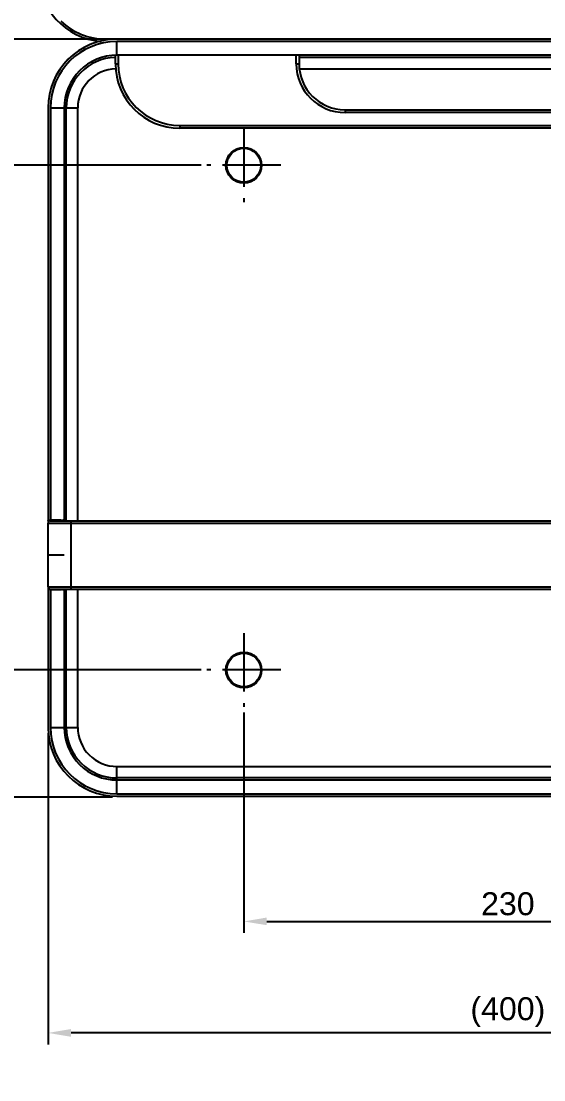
# Model space of a CAD drawing. Header units: millimetres. Extents: x 4625 to 5171, y -2661 to -1889.
# Drawn here: x 4719.6 to 4776.5, y -2514.9 to -2399.5 of the extents above; entities that cross this region are included whole.
import ezdxf

# ---------------------------------------------------------------- set-up
doc = ezdxf.new("R2010")
doc.units = ezdxf.units.MM
doc.header["$LTSCALE"] = 0.1
doc.linetypes.add('CENTERX2', pattern=[101.6, 63.5, -12.7, 12.7, -12.7])
for name, color, linetype in [('03___PRT_ALL_CURVES', 7, 'Continuous'), ('CENTER', 1, 'CENTERX2'), ('DIM', 3, 'Continuous')]:
    doc.layers.add(name, color=color, linetype=linetype)
doc.styles.get("Standard").update_dxf_attribs({"font": 'arial.ttf'})
doc.dimstyles.new('ISO-25', dxfattribs={"dimtxt": 2.5, "dimasz": 2.5, "dimexe": 1.25, "dimexo": 0.625, "dimtad": 1, "dimlfac": 5, "dimtxsty": 'Standard', "dimcen": 2.5, "dimadec": 0, "dimazin": 0, "dimtfac": 1, "dimtmove": 0, "dimatfit": 3, "dimfxl": 0, "dimarcsym": 0})

# ---------------------------------------------------------------- blocks, each defined once
blk = doc.blocks.new('*D0')
at = {"layer": 'Defpoints', "color": 0}
for p in [(4743.79, -2474.25), (4801.29, -2474.25), (4801.29, -2497.63)]:
    blk.add_point(p, dxfattribs=at)
at = {"layer": 'DIM', "color": 0, "lineweight": -2}
for p, q in [((4743.79, -2474.87), (4743.79, -2498.88)), ((4801.29, -2474.87), (4801.29, -2498.88)), ((4746.29, -2497.63), (4798.79, -2497.63))]:
    blk.add_line(p, q, dxfattribs=at)
at = {"layer": 'DIM', "color": 0}
for points in [[(4746.29, -2497.21), (4746.29, -2498.04), (4743.79, -2497.63)], [(4798.79, -2497.21), (4798.79, -2498.04), (4801.29, -2497.63)]]:
    blk.add_solid(points, dxfattribs=at)
at = {"layer": 'DIM', "color": 0, "insert": (4772.54, -2495.72), "char_height": 2.5, "attachment_point": 5}
blk.add_mtext('230', dxfattribs=at)
blk = doc.blocks.new('*D1')
at = {"layer": 'Defpoints', "color": 0}
for p in [(4739.77, -2415.23), (4714.43, -2470.23), (4739.77, -2470.23)]:
    blk.add_point(p, dxfattribs=at)
at = {"layer": 'DIM', "color": 0, "lineweight": -2}
for p, q in [((4739.15, -2415.23), (4713.18, -2415.23)), ((4714.43, -2417.73), (4714.43, -2467.73)), ((4739.15, -2470.23), (4713.18, -2470.23))]:
    blk.add_line(p, q, dxfattribs=at)
at = {"layer": 'DIM', "color": 0}
for points in [[(4714.01, -2417.73), (4714.85, -2417.73), (4714.43, -2415.23)], [(4714.01, -2467.73), (4714.85, -2467.73), (4714.43, -2470.23)]]:
    blk.add_solid(points, dxfattribs=at)
at = {"layer": 'DIM', "color": 0, "insert": (4712.53, -2442.73), "char_height": 2.5, "attachment_point": 5, "rotation": 90}
blk.add_mtext('220', dxfattribs=at)
blk = doc.blocks.new('*D2')
at = {"layer": 'Defpoints', "color": 0}
for p in [(4722.48, -2476.48), (4822.6, -2476.6), (4722.48, -2509.78)]:
    blk.add_point(p, dxfattribs=at)
at = {"layer": 'DIM', "color": 0, "lineweight": -2}
for p, q in [((4722.48, -2477.1), (4722.48, -2511.03)), ((4822.6, -2477.23), (4822.6, -2511.03)), ((4820.1, -2509.78), (4724.98, -2509.78))]:
    blk.add_line(p, q, dxfattribs=at)
at = {"layer": 'DIM', "color": 0}
for points in [[(4724.98, -2509.36), (4724.98, -2510.2), (4722.48, -2509.78)], [(4820.1, -2509.36), (4820.1, -2510.2), (4822.6, -2509.78)]]:
    blk.add_solid(points, dxfattribs=at)
at = {"layer": 'DIM', "color": 0, "insert": (4772.54, -2507.52), "char_height": 2.5, "attachment_point": 5}
blk.add_mtext('(400)', dxfattribs=at)
blk = doc.blocks.new('*D3')
at = {"layer": 'Defpoints', "color": 0}
for p in [(4729.98, -2401.48), (4703.05, -2484.1), (4730.1, -2484.1)]:
    blk.add_point(p, dxfattribs=at)
at = {"layer": 'DIM', "color": 0, "lineweight": -2}
for p, q in [((4729.35, -2401.48), (4701.8, -2401.48)), ((4703.05, -2403.98), (4703.05, -2481.6)), ((4729.48, -2484.1), (4701.8, -2484.1))]:
    blk.add_line(p, q, dxfattribs=at)
at = {"layer": 'DIM', "color": 0}
for points in [[(4702.63, -2403.98), (4703.47, -2403.98), (4703.05, -2401.48)], [(4702.63, -2481.6), (4703.47, -2481.6), (4703.05, -2484.1)]]:
    blk.add_solid(points, dxfattribs=at)
at = {"layer": 'DIM', "color": 0, "insert": (4700.79, -2442.79), "char_height": 2.5, "attachment_point": 5, "rotation": 90}
blk.add_mtext('(330)', dxfattribs=at)
blk = doc.blocks.new('*D13')
at = {"layer": 'Defpoints', "color": 0}
for p in [(4729.48, -2484.1), (4703.47, -2605.03), (4707.89, -2605.03)]:
    blk.add_point(p, dxfattribs=at)
at = {"layer": 'DIM', "color": 0, "lineweight": -2}
for p, q in [((4728.85, -2484.1), (4702.22, -2484.1)), ((4703.47, -2488.1), (4703.47, -2601.03)), ((4707.26, -2605.03), (4702.22, -2605.03))]:
    blk.add_line(p, q, dxfattribs=at)
at = {"layer": 'DIM', "color": 0}
for points in [[(4702.8, -2488.1), (4704.13, -2488.1), (4703.47, -2484.1)], [(4702.8, -2601.03), (4704.13, -2601.03), (4703.47, -2605.03)]]:
    blk.add_solid(points, dxfattribs=at)
at = {"layer": 'DIM', "color": 0, "insert": (4700.22, -2544.57), "char_height": 4, "attachment_point": 5, "rotation": 90}
blk.add_mtext('(588)', dxfattribs=at)

msp = doc.modelspace()

# ---------------------------------------------------------------- linework, layer by layer
at = {"color": 7, "linetype": 'Continuous'}
for p, q in [((4831.1216, -2401.4796), (4728.7511, -2401.4796)), ((4728.8116, -2401.5943), (4728.7511, -2401.4796)), ((4814.9768, -2401.7415), (4729.9768, -2401.7415)), ((4729.9768, -2403.2414), (4729.9768, -2401.7415)), ((4729.8109, -2404.1816), (4729.8109, -2403.2601)), ((4729.8109, -2404.1816), (4730.1109, -2404.1816)), ((4782.5686, -2403.2414), (4729.9768, -2403.2414)), ((4730.1109, -2403.2414), (4730.1109, -2404.1816)), ((4749.5109, -2404.1816), (4749.5109, -2403.2414)), ((4749.5109, -2404.1816), (4749.8109, -2404.1816)), ((4749.8109, -2403.2414), (4749.8109, -2404.1816)), ((4749.8109, -2403.4664), (4781.4108, -2403.4664)), ((4749.8636, -2404.7163), (4782.6606, -2404.7163)), ((4722.4768, -2408.9796), (4722.4768, -2453.9096)), ((4722.7387, -2408.9796), (4725.7135, -2408.9796)), ((4722.7387, -2408.9796), (4722.7387, -2453.9096)), ((4724.2386, -2408.9796), (4724.2386, -2453.9226)), ((4724.4636, -2453.9673), (4724.4636, -2408.9796)), ((4725.7135, -2453.9673), (4725.7135, -2408.9796)), ((4754.8109, -2409.1816), (4789.0609, -2409.1816)), ((4754.8109, -2409.1816), (4754.8109, -2409.4816)), ((4789.0609, -2409.4816), (4754.8109, -2409.4816)), ((4736.8109, -2410.8816), (4789.0609, -2410.8816)), ((4736.8109, -2410.8816), (4736.8109, -2411.1816)), ((4789.0609, -2411.1816), (4736.8109, -2411.1816)), ((4722.4768, -2453.9096), (4722.7387, -2453.9096)), ((4722.5095, -2453.9423), (4722.4768, -2453.9096)), ((4722.4768, -2454.2173), (4786.9827, -2454.2173)), ((4722.4768, -2461.1673), (4722.4768, -2454.2173)), ((4722.5095, -2453.9423), (4723.1126, -2453.9423)), ((4722.7268, -2453.9673), (4786.7327, -2453.9673)), ((4723.1126, -2453.9423), (4723.1112, -2453.9526)), ((4723.1126, -2453.9423), (4723.1389, -2453.9161)), ((4723.1389, -2453.9673), (4723.1389, -2453.9161)), ((4723.2639, -2453.915), (4723.9545, -2453.915)), ((4723.2639, -2453.9673), (4723.2639, -2453.915)), ((4723.9545, -2453.915), (4723.9545, -2453.9673)), ((4724.0651, -2453.9166), (4724.0909, -2453.9423)), ((4724.0651, -2453.9166), (4724.0651, -2453.9673)), ((4724.0909, -2453.9423), (4724.2386, -2453.9423)), ((4724.2386, -2453.9226), (4724.2584, -2453.9423)), ((4724.9768, -2453.9673), (4724.9768, -2461.4173)), ((4722.4768, -2461.1673), (4786.9827, -2461.1673)), ((4722.4768, -2461.475), (4722.5095, -2461.4423)), ((4722.7387, -2461.475), (4722.4768, -2461.475)), ((4722.4768, -2461.475), (4722.4768, -2476.4796)), ((4723.1126, -2461.4423), (4722.5095, -2461.4423)), ((4722.7268, -2461.4173), (4786.7327, -2461.4173)), ((4722.7387, -2461.475), (4722.7387, -2476.4796)), ((4723.1389, -2461.4685), (4723.1126, -2461.4423)), ((4723.1389, -2461.4685), (4723.1389, -2461.4173)), ((4723.2639, -2461.4696), (4723.2639, -2461.4173)), ((4723.9545, -2461.4173), (4723.9545, -2461.4696)), ((4724.0651, -2461.4173), (4724.0651, -2461.468)), ((4724.0909, -2461.4423), (4724.0651, -2461.468)), ((4724.0909, -2461.4423), (4724.0923, -2461.432)), ((4724.0909, -2461.4423), (4724.2386, -2461.4423)), ((4724.2386, -2461.462), (4724.2584, -2461.4423)), ((4724.2386, -2461.462), (4724.2386, -2476.4796)), ((4724.4636, -2476.4796), (4724.4636, -2461.4173)), ((4725.7135, -2476.4796), (4725.7135, -2461.4173)), ((4722.7387, -2476.4796), (4725.7135, -2476.4796)), ((4729.9768, -2480.7428), (4782.6606, -2480.7428)), ((4729.9768, -2483.7176), (4729.9768, -2480.7428)), ((4781.4108, -2481.9927), (4729.9768, -2481.9927)), ((4729.9768, -2482.2177), (4782.5686, -2482.2177)), ((4729.9768, -2483.7176), (4814.9768, -2483.7176)), ((4729.9768, -2483.9796), (4814.9768, -2483.9796))]:
    msp.add_line(p, q, dxfattribs=at)
for centre, radius in [((4743.7893, -2415.2296), 1.9395), ((4743.7893, -2415.2296), 1.9), ((4743.7893, -2415.2296), 1.85), ((4743.7893, -2470.2296), 1.9395), ((4743.7893, -2470.2296), 1.9), ((4743.7893, -2470.2296), 1.85)]:
    msp.add_circle(centre, radius, dxfattribs=at)
for centre, radius, start, end in [((4729.9768, -2408.9796), 7.5, 90, 180), ((4729.9768, -2408.9796), 7.2381, 90, 180), ((4729.9768, -2408.9796), 5.7381, 89.999999, 180.000002), ((4729.9768, -2408.9796), 5.5132, 91.738054, 180.000002), ((4736.8109, -2404.1816), 7, 180, 270), ((4736.8109, -2404.1816), 6.7, 180, 270), ((4754.8109, -2404.1816), 5.3, 180, 270), ((4754.8109, -2404.1816), 5, 180, 270), ((4729.9768, -2408.9796), 4.2632, 91.614566, 180), ((4722.7268, -2454.2173), 0.25, 90, 180), ((4723.6352, -2453.983), 0.4581, 2.923319, 3.802908), ((4722.7268, -2461.1673), 0.25, 180, 270), ((4723.5683, -2461.4016), 0.4581, 182.923319, 183.802908), ((4729.9768, -2476.4796), 7.5, 180, 270), ((4729.9768, -2476.4796), 7.2381, 180, 270), ((4729.9768, -2476.4796), 5.7381, 179.999999, 270.000002), ((4729.9768, -2476.4796), 5.5132, 179.999999, 270.000003), ((4729.9768, -2476.4796), 4.2632, 180, 270.000003)]:
    msp.add_arc(centre, radius, start, end, dxfattribs=at)
for centre, major_axis, ratio, start_param, end_param in [((4728.8974, -2394.2576), (-5.3027, -5.3027), 0.9999788, -0.78538756, 0.70218972), ((4728.7512, -2394.4038), (-5.0033, -5.0033), 0.9999788, 0.02417093, 0.78538756), ((4722.5095, -2455.1923), (0, 1.25), 0.00872687, 5.80923799, 6.28318531), ((4722.7387, -2453.9227), (1.5, 0), 0.00872687, 0.62579386, 1.57079633), ((4723.2639, -2453.9161), (0.125, 0), 0.00872687, 1.57079633, 1.88355365), ((4722.7387, -2453.9227), (1.5, 0), 0.00872687, 0.00872665, 0.48582838), ((4724.2584, -2455.1923), (0, 1.25), 0.00872687, -0.12814319, 0), ((4722.5095, -2460.1923), (0, 1.25), 0.00872687, 3.14159265, 3.61553997), ((4722.7387, -2461.4619), (1.5, 0), 0.00872687, -1.57079633, -0.62579386), ((4723.2639, -2461.4685), (0.125, 0), 0.00872687, -3.13286601, -2.61216775), ((4722.7387, -2461.4619), (1.5, 0), 0.00872687, -0.48582838, -0.00872665), ((4724.2584, -2460.1923), (0, 1.25), 0.00872687, -3.14159265, -3.0228279)]:
    msp.add_ellipse(centre, major_axis=major_axis, ratio=ratio, start_param=start_param, end_param=end_param, dxfattribs=at)
for points, knots in [([(4724.0919, -2453.948), (4724.0918, -2453.9466), (4724.0914, -2453.9453), (4724.0914, -2453.9423), (4724.0909, -2453.9423)], [0, 0, 0, 0, 0.73904481, 1, 1, 1, 1]), ([(4724.0923, -2453.9526), (4724.0922, -2453.9518), (4724.0921, -2453.9503), (4724.092, -2453.9487), (4724.0919, -2453.948)], [0, 0, 0, 0, 0.53605373, 1, 1, 1, 1]), ([(4723.1112, -2461.432), (4723.1113, -2461.4328), (4723.1114, -2461.4343), (4723.1115, -2461.4359), (4723.1116, -2461.4366)], [0, 0, 0, 0, 0.53605373, 1, 1, 1, 1]), ([(4723.1116, -2461.4366), (4723.1117, -2461.438), (4723.1122, -2461.4393), (4723.1121, -2461.4423), (4723.1126, -2461.4423)], [0, 0, 0, 0, 0.73904481, 1, 1, 1, 1])]:
    msp.add_open_spline(points, degree=3, knots=knots, dxfattribs=at)
at = {"layer": '03___PRT_ALL_CURVES', "color": 4, "linetype": 'Continuous'}
msp.add_line((4722.4768, -2457.6923), (4724.2268, -2457.6923), dxfattribs=at)
at = {"layer": 'CENTER'}
for p, q in [((4743.7893, -2411.2121), (4743.7893, -2419.247)), ((4747.8067, -2415.2296), (4739.7718, -2415.2296)), ((4743.7893, -2466.2121), (4743.7893, -2474.247)), ((4747.8067, -2470.2296), (4739.7718, -2470.2296))]:
    msp.add_line(p, q, dxfattribs=at)

# ---------------------------------------------------------------- dimensions: what is measured, and where the dimension line sits
at = {"layer": 'DIM'}
for base, p1, p2, text, picture, middle in [((4703.0514, -2484.1044), (4729.9765, -2401.4782), (4730.1015, -2484.1044), '(330)', '*D3', (4700.7876, -2442.7913)), ((4714.4286, -2470.2296), (4739.7718, -2415.2285), (4739.7718, -2470.2296), '220', '*D1', (4712.5271, -2442.729))]:
    dim = msp.add_linear_dim(base=base, p1=p1, p2=p2, angle=90, text=text, dimstyle='ISO-25', dxfattribs=at)
    dim.commit()
    dim.dimension.update_dxf_attribs({"geometry": picture, "text_midpoint": middle})
for base, p1, p2, text, picture, middle in [((4801.2904, -2497.6256), (4743.7893, -2474.247), (4801.2904, -2474.247), '230', '*D0', (4772.5398, -2495.7233)), ((4722.4763, -2509.7815), (4822.6033, -2476.6043), (4722.4763, -2476.4797), '(400)', '*D2', (4772.5398, -2507.5177))]:
    dim = msp.add_linear_dim(base=base, p1=p1, p2=p2, text=text, dimstyle='ISO-25', dxfattribs=at)
    dim.commit()
    dim.dimension.update_dxf_attribs({"geometry": picture, "text_midpoint": middle})
dim = msp.add_linear_dim(base=(4703.4681, -2605.0328), p1=(4729.4765, -2484.1044), p2=(4707.8864, -2605.0328), angle=90, text='(588)', dimstyle='ISO-25', override={"dimtxt": 4, "dimasz": 4, "dimlfac": 4, "dimadec": 1, "dimfxl": 1.25}, dxfattribs=at)
dim.commit()
dim.dimension.update_dxf_attribs({"geometry": '*D13', "text_midpoint": (4700.221, -2544.5686)})

doc.saveas('drawing.dxf')
